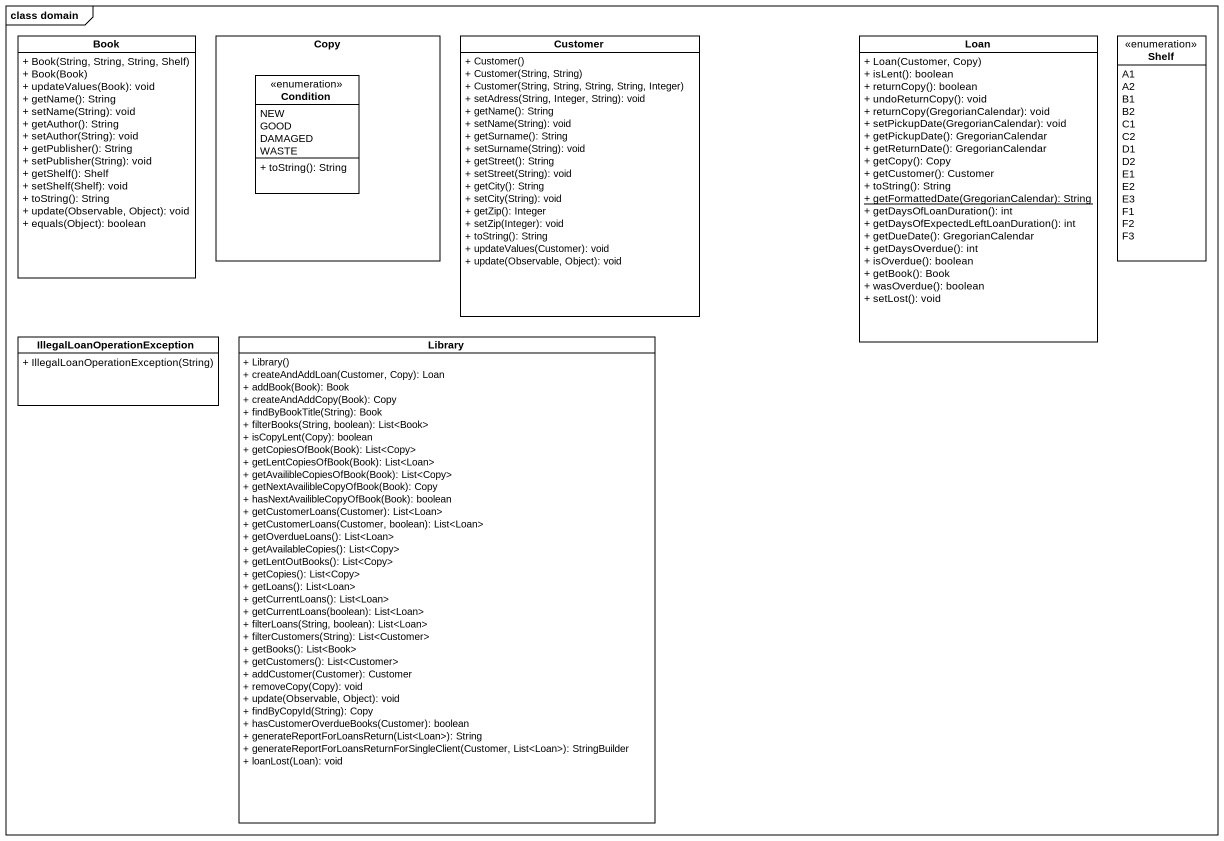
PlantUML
@startuml
mainframe class domain
hide circle
hide empty members
skinparam classAttributeIconSize 0
class Book {
  + Book(String, String, String, Shelf)
  + Book(Book)
  + updateValues(Book): void
  + getName(): String
  + setName(String): void
  + getAuthor(): String
  + setAuthor(String): void
  + getPublisher(): String
  + setPublisher(String): void
  + getShelf(): Shelf
  + setShelf(Shelf): void
  + toString(): String
  + update(Observable, Object): void
  + equals(Object): boolean
}
rectangle Copy {
  enum Condition {
    NEW
    GOOD
    DAMAGED
    WASTE
    + toString(): String
  }
}
class Customer {
  + Customer()
  + Customer(String, String)
  + Customer(String, String, String, String, Integer)
  + setAdress(String, Integer, String): void
  + getName(): String
  + setName(String): void
  + getSurname(): String
  + setSurname(String): void
  + getStreet(): String
  + setStreet(String): void
  + getCity(): String
  + setCity(String): void
  + getZip(): Integer
  + setZip(Integer): void
  + toString(): String
  + updateValues(Customer): void
  + update(Observable, Object): void
}
class Loan {
  + Loan(Customer, Copy)
  + isLent(): boolean
  + returnCopy(): boolean
  + undoReturnCopy(): void
  + returnCopy(GregorianCalendar): void
  + setPickupDate(GregorianCalendar): void
  + getPickupDate(): GregorianCalendar
  + getReturnDate(): GregorianCalendar
  + getCopy(): Copy
  + getCustomer(): Customer
  + toString(): String
  {static} + getFormattedDate(GregorianCalendar): String
  + getDaysOfLoanDuration(): int
  + getDaysOfExpectedLeftLoanDuration(): int
  + getDueDate(): GregorianCalendar
  + getDaysOverdue(): int
  + isOverdue(): boolean
  + getBook(): Book
  + wasOverdue(): boolean
  + setLost(): void
}
enum Shelf {
  A1
  A2
  B1
  B2
  C1
  C2
  D1
  D2
  E1
  E2
  E3
  F1
  F2
  F3
}
class "IllegalLoanOperationException" as IllegalLoanOperationExceptio {
  + IllegalLoanOperationException(String)
}
class Library {
  + Library()
  + createAndAddLoan(Customer, Copy): Loan
  + addBook(Book): Book
  + createAndAddCopy(Book): Copy
  + findByBookTitle(String): Book
  + filterBooks(String, boolean): List<Book>
  + isCopyLent(Copy): boolean
  + getCopiesOfBook(Book): List<Copy>
  + getLentCopiesOfBook(Book): List<Loan>
  + getAvailibleCopiesOfBook(Book): List<Copy>
  + getNextAvailibleCopyOfBook(Book): Copy
  + hasNextAvailibleCopyOfBook(Book): boolean
  + getCustomerLoans(Customer): List<Loan>
  + getCustomerLoans(Customer, boolean): List<Loan>
  + getOverdueLoans(): List<Loan>
  + getAvailableCopies(): List<Copy>
  + getLentOutBooks(): List<Copy>
  + getCopies(): List<Copy>
  + getLoans(): List<Loan>
  + getCurrentLoans(): List<Loan>
  + getCurrentLoans(boolean): List<Loan>
  + filterLoans(String, boolean): List<Loan>
  + filterCustomers(String): List<Customer>
  + getBooks(): List<Book>
  + getCustomers(): List<Customer>
  + addCustomer(Customer): Customer
  + removeCopy(Copy): void
  + update(Observable, Object): void
  + findByCopyId(String): Copy
  + hasCustomerOverdueBooks(Customer): boolean
  + generateReportForLoansReturn(List<Loan>): String
  + generateReportForLoansReturnForSingleClient(Customer, List<Loan>): StringBuilder
  + loanLost(Loan): void
}
@enduml
